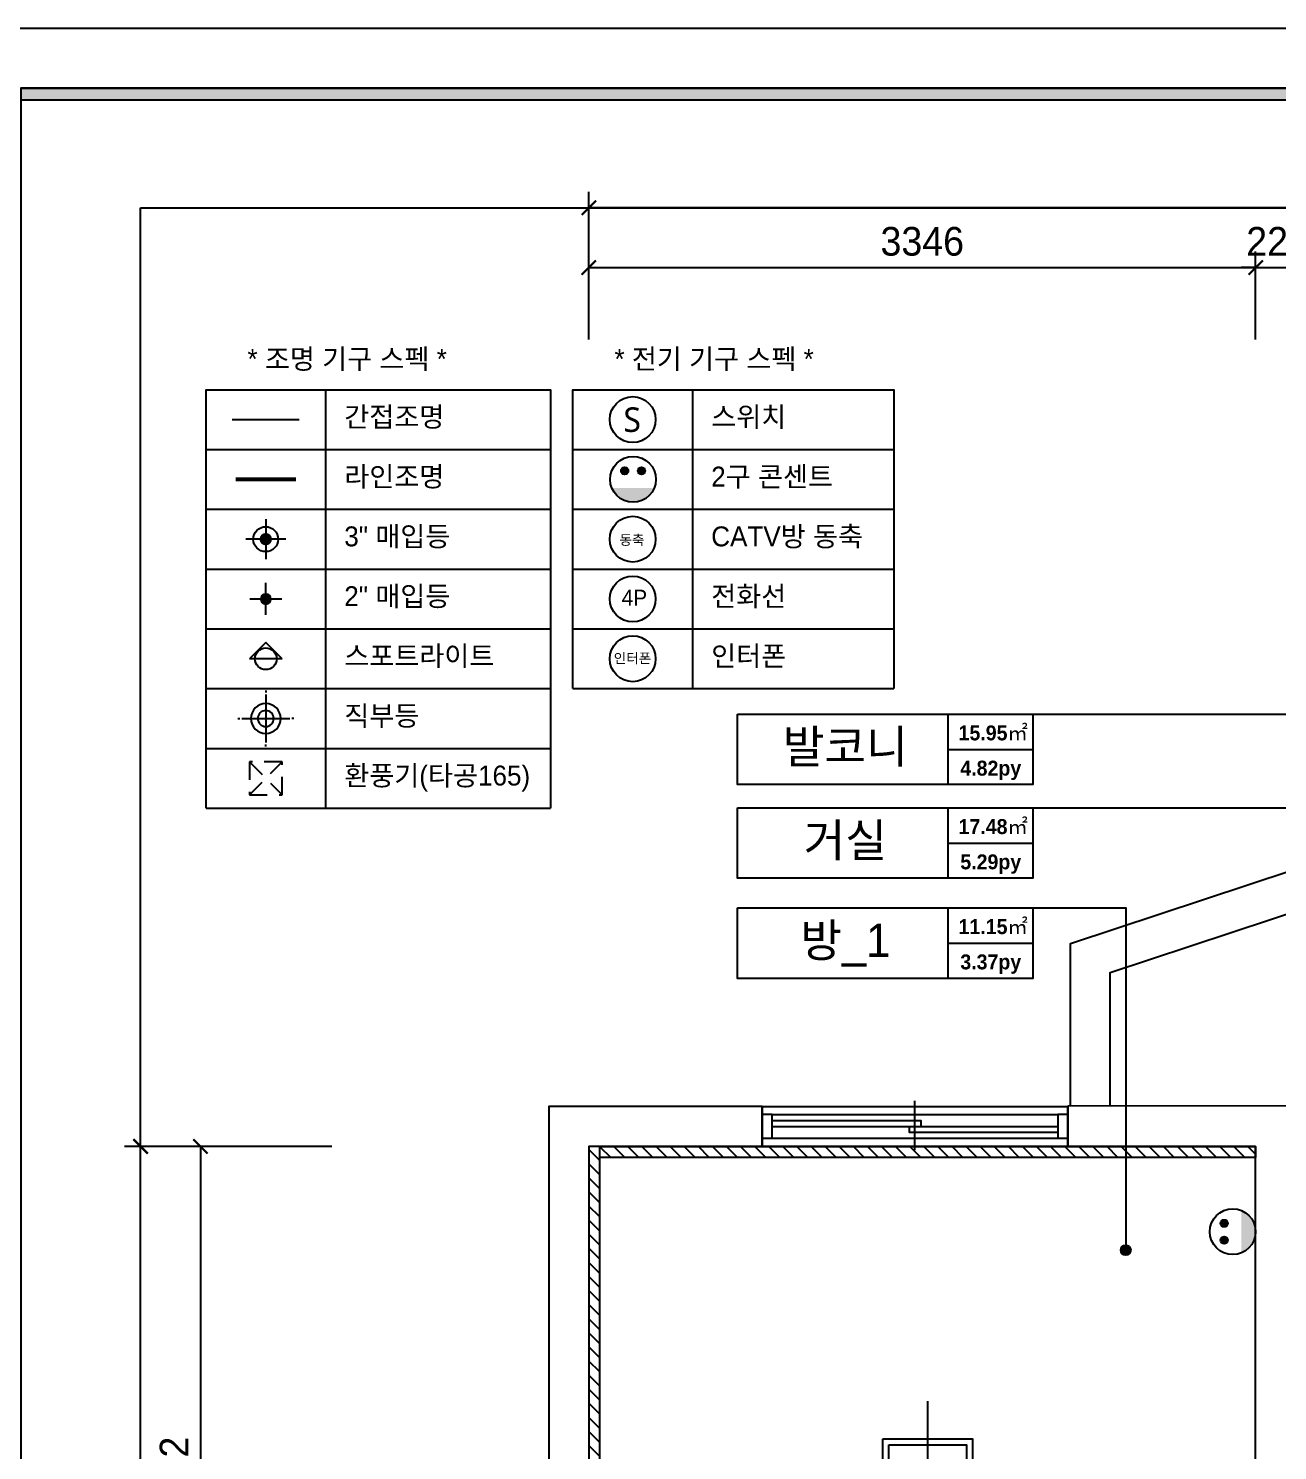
# Model space of a CAD drawing. Header units: millimetres. Extents: x 332171 to 384371, y 54317 to 89920.
# Drawn here: x 358908 to 365176, y 65602 to 72737 of the extents above; entities that cross this region are included whole.
import ezdxf
from ezdxf.enums import TextEntityAlignment as Align

# ---------------------------------------------------------------- set-up
doc = ezdxf.new("R2010")
doc.units = ezdxf.units.MM
doc.header["$LTSCALE"] = 60
doc.linetypes.add('HID', pattern=[2.5, 1.5, -1])
for name, color, linetype in [('0-ELC TEXT', 7, 'Continuous'), ('03-TEXT', 3, 'Continuous'), ('04-WIN', 4, 'Continuous'), ('06-LIGHT', 4, 'Continuous'), ('07-DIM WAL', 5, 'Continuous'), ('2CONTINUOUS', 2, 'Continuous'), ('3.기호.계단선', 30, 'Continuous'), ('CEIL-DOOR', 6, 'Continuous'), ('CEIL-LIGHT', 7, 'Continuous'), ('FORM(YOURNAME)-1', 1, 'Continuous'), ('FORM(YOURNAME)-11', 1, 'Continuous'), ('HAT', 8, 'Continuous'), ('RC-LIGHT', 7, 'Continuous'), ('U-LANP', 6, 'Continuous'), ('설비', 140, 'Continuous')]:
    doc.layers.add(name, color=color, linetype=linetype)
doc.styles.add('YOURNAME', font='HY울릉도M.TTF')
doc.styles.add('넥슨고딕', font='NEXONLv1GothicBold.ttf')
doc.styles.add('코레일둥고', font='Korail_Round_Gothic_Medium.ttf')
doc.dimstyles.new('YOURNAME-80', dxfattribs={"dimscale": 80, "dimtxt": 1.8, "dimasz": 0.9, "dimexe": 1, "dimexo": 3, "dimgap": 0.7, "dimtad": 1, "dimdec": 0, "dimzin": 0, "dimdsep": 46, "dimtxsty": 'YOURNAME', "dimblk": 'ARCHTICK', "dimcen": 0, "dimclrd": 1, "dimclre": 1, "dimclrt": 7, "dimadec": 0, "dimazin": 0, "dimtfac": 1, "dimtdec": 0, "dimtix": 1, "dimtmove": 2, "dimatfit": 3, "dimldrblk": 'ARCHTICK', "dimfxl": 1, "dimtolj": 1, "dimtzin": 0, "dimarcsym": 0})

# ---------------------------------------------------------------- blocks, each defined once
blk = doc.blocks.new('FORM-ELEVATION')
at = {"layer": 'FORM(YOURNAME)-11'}
h = blk.add_hatch(color=256, dxfattribs=at)
h.dxf.hatch_style = 1
h.paths.add_polyline_path([(-10309, 35708), (71691, 35708), (71691, 35508), (-10309, 35508)])
h.paths.add_polyline_path([(-10309, -21492), (71691, -21492), (71691, -21692), (-10309, -21692)])
at = {"layer": 'Defpoints', "color": 158}
for points in [[(-10309, -21692), (71691, -21692), (71691, 35708), (-10309, 35708)], [(-8309, 33708), (61071, 33708), (61071, -19692), (-8309, -19692)]]:
    blk.add_lwpolyline(points, close=True, dxfattribs=at)
at = {"layer": 'FORM(YOURNAME)-11', "color": 250}
blk.add_lwpolyline([(-11309, -22692), (72691, -22692), (72691, 36708), (-11309, 36708)], close=True, dxfattribs=at)
at = {"layer": 'FORM(YOURNAME)-11'}
blk.add_lwpolyline([(-10309, 35708), (71691, 35708), (71691, 35508), (-10309, 35508)], close=True, dxfattribs=at)
at = {"layer": 'FORM(YOURNAME)-11', "color": 3, "style": 'YOURNAME'}
for tag, height, p in [('1', 450, (71041, -1219)), ('2', 450, (71041, -1863)), ('3', 450, (71041, -3150)), ('4', 450, (71041, -5081)), ('5', 515, (71041, -7398)), ('6', 515, (71041, -9650)), ('7', 515, (71041, -11903)), ('8', 515, (71041, -14155)), ('9', 515, (71041, -16408)), ('10', 515, (66791, -18596)), ('11', 515, (71041, -18660)), ('12', 515, (66791, -20848)), ('13', 515, (71041, -20848))]:
    blk.add_attdef(tag, text='', height=height, dxfattribs=at).set_placement(p, align=Align.MIDDLE_RIGHT)
blk = doc.blocks.new('_ArchTick')
at = {"color": 0, "linetype": 'ByBlock', "const_width": 0.15}
blk.add_lwpolyline([(-0.5, -0.5), (0.5, 0.5)], dxfattribs=at)
blk = doc.blocks.new('*D61')
at = {"layer": '07-DIM WAL', "color": 1, "lineweight": -2}
for p, q in [((361720.4, 71177.2), (361720.4, 71917.2)), ((377938.4, 71177.2), (377938.4, 71917.2)), ((377938.4, 71837.2), (361720.4, 71837.2))]:
    blk.add_line(p, q, dxfattribs=at)
at = {"layer": 'Defpoints', "color": 0}
for p in [(361720.4, 71837.2), (361720.4, 70937.2), (377938.4, 70937.2)]:
    blk.add_point(p, dxfattribs=at)
at = {"layer": '07-DIM WAL', "color": 1, "lineweight": -2, "xscale": 72, "yscale": 72, "zscale": 72, "rotation": 180}
blk.add_blockref('_ArchTick', (361720.4, 71837.2), dxfattribs=at)
at = {"layer": '07-DIM WAL', "color": 1, "lineweight": -2, "xscale": 72, "yscale": 72, "zscale": 72}
blk.add_blockref('_ArchTick', (377938.4, 71837.2), dxfattribs=at)
at = {"layer": '07-DIM WAL', "color": 7, "insert": (369829.4, 71968.3), "char_height": 144, "attachment_point": 5, "style": 'YOURNAME'}
blk.add_mtext('\\A1;16218', dxfattribs=at)
blk = doc.blocks.new('*D84')
at = {"layer": '07-DIM WAL', "color": 1, "lineweight": -2}
for p, q in [((361720.4, 71177.2), (361720.4, 71617.2)), ((365066.4, 71177.2), (365066.4, 71617.2)), ((361720.4, 71537.2), (365066.4, 71537.2))]:
    blk.add_line(p, q, dxfattribs=at)
at = {"layer": 'Defpoints', "color": 0}
for p in [(365066.4, 71537.2), (361720.4, 70937.2), (365066.4, 70937.2)]:
    blk.add_point(p, dxfattribs=at)
at = {"layer": '07-DIM WAL', "color": 1, "lineweight": -2, "xscale": 72, "yscale": 72, "zscale": 72, "rotation": 180}
blk.add_blockref('_ArchTick', (361720.4, 71537.2), dxfattribs=at)
at = {"layer": '07-DIM WAL', "color": 1, "lineweight": -2, "xscale": 72, "yscale": 72, "zscale": 72}
blk.add_blockref('_ArchTick', (365066.4, 71537.2), dxfattribs=at)
at = {"layer": '07-DIM WAL', "color": 7, "insert": (363393.4, 71668.2), "char_height": 144, "attachment_point": 5, "style": 'YOURNAME'}
blk.add_mtext('\\A1;3346', dxfattribs=at)
blk = doc.blocks.new('*D85')
at = {"layer": '07-DIM WAL', "color": 1, "lineweight": -2}
for p, q in [((365066.4, 71177.2), (365066.4, 71617.2)), ((365286.4, 71110.7), (365286.4, 71617.2)), ((365066.4, 71537.2), (364994.4, 71537.2)), ((365066.4, 71537.2), (365286.4, 71537.2)), ((365286.4, 71537.2), (365358.4, 71537.2))]:
    blk.add_line(p, q, dxfattribs=at)
at = {"layer": 'Defpoints', "color": 0}
for p in [(365286.4, 71537.2), (365066.4, 70937.2), (365286.4, 70870.7)]:
    blk.add_point(p, dxfattribs=at)
at = {"layer": '07-DIM WAL', "color": 1, "lineweight": -2, "xscale": 72, "yscale": 72, "zscale": 72}
blk.add_blockref('_ArchTick', (365066.4, 71537.2), dxfattribs=at)
at = {"layer": '07-DIM WAL', "color": 1, "lineweight": -2, "xscale": 72, "yscale": 72, "zscale": 72, "rotation": 180}
blk.add_blockref('_ArchTick', (365286.4, 71537.2), dxfattribs=at)
at = {"layer": '07-DIM WAL', "color": 7, "insert": (365176.4, 71668.1), "char_height": 144, "attachment_point": 5, "style": 'YOURNAME'}
blk.add_mtext('\\A1;220', dxfattribs=at)
blk = doc.blocks.new('*D63')
at = {"layer": '07-DIM WAL', "color": 1, "lineweight": -2}
for p, q in [((360430.9, 67127.7), (359390.9, 67127.7)), ((359470.9, 57230.7), (359470.9, 67127.7)), ((360430.9, 57230.7), (359390.9, 57230.7))]:
    blk.add_line(p, q, dxfattribs=at)
at = {"layer": 'Defpoints', "color": 0}
for p in [(359470.9, 67127.7), (360670.9, 67127.7), (360670.9, 57230.7)]:
    blk.add_point(p, dxfattribs=at)
at = {"layer": '07-DIM WAL', "color": 1, "lineweight": -2, "xscale": 72, "yscale": 72, "zscale": 72}
for p, rotation in [((359470.9, 67127.7), 90), ((359470.9, 57230.7), 270)]:
    blk.add_blockref('_ArchTick', p, dxfattribs=dict(at, rotation=rotation))
at = {"layer": '07-DIM WAL', "color": 7, "insert": (359340, 62179.2), "char_height": 144, "attachment_point": 5, "rotation": 90, "style": 'YOURNAME'}
blk.add_mtext('\\A1;9897', dxfattribs=at)
blk = doc.blocks.new('*D64')
at = {"layer": '07-DIM WAL', "color": 1, "lineweight": -2}
for p, q in [((360430.9, 67127.7), (359690.9, 67127.7)), ((359770.9, 67127.7), (359770.9, 63795.7)), ((360430.9, 63795.7), (359690.9, 63795.7))]:
    blk.add_line(p, q, dxfattribs=at)
at = {"layer": 'Defpoints', "color": 0}
for p in [(360670.9, 67127.7), (359770.9, 63795.7), (360670.9, 63795.7)]:
    blk.add_point(p, dxfattribs=at)
at = {"layer": '07-DIM WAL', "color": 1, "lineweight": -2, "xscale": 72, "yscale": 72, "zscale": 72}
for p, rotation in [((359770.9, 67127.7), 90), ((359770.9, 63795.7), 270)]:
    blk.add_blockref('_ArchTick', p, dxfattribs=dict(at, rotation=rotation))
at = {"layer": '07-DIM WAL', "color": 7, "insert": (359640, 65461.7), "char_height": 144, "attachment_point": 5, "rotation": 90, "style": 'YOURNAME'}
blk.add_mtext('\\A1;3332', dxfattribs=at)
blk = doc.blocks.new('floorplan')
at = {"layer": '04-WIN'}
for points in [[(370879.1, 99742.3), (370879.1, 100556.8), (372665.3, 101147.1), (374752.9, 101156.4), (374752.9, 101864.3), (378972.7, 103035.4), (383407.9, 103035.4)], [(371079.1, 99742.3), (371079.1, 100412.3), (372697.9, 100947.3)]]:
    blk.add_lwpolyline(points, dxfattribs=at)
blk.add_lwpolyline([(370865.9, 99539.4), (369332.9, 99539.4), (369332.9, 99740.2), (370865.9, 99740.2)], close=True, dxfattribs=at)
at = {"layer": '2CONTINUOUS'}
for points in [[(369332.9, 99740.2), (368262.9, 99739.2), (368262.9, 96007.4), (370608.9, 96007.4), (370608.9, 94552.4), (370998.9, 94552.4), (370998.9, 94047.4), (370873.9, 94047.4), (370873.9, 93847.4)], [(369332.9, 99740.2), (369332.9, 99539.4), (368462.9, 99539.4), (368462.9, 96207.4), (370808.9, 96207.4), (370808.9, 94752.4), (372658.9, 94752.4), (372658.9, 94592.4), (372478.9, 94592.4), (372478.9, 94642.4), (371198.9, 94642.4), (371198.9, 93847.4), (370873.9, 93847.4)], [(372764.7, 99743.3), (370865.9, 99741.6)], [(372764.9, 99547.4), (372028.9, 99547.4), (372028.9, 96007.4), (371808.9, 96007.4), (371808.9, 99539.4), (370865.9, 99539.4), (370865.9, 99741.6)]]:
    blk.add_lwpolyline(points, dxfattribs=at)
blk = doc.blocks.new('CJSWJD')
at = {"layer": '3.기호.계단선'}
h = blk.add_hatch(dxfattribs=at)
h.set_pattern_fill('_USER', color=256, scale=50, angle=135, pattern_type=0)
h.set_pattern_definition([(135, (25350.264, -1266.353), (-35.355339, -35.355339), [])])
h.paths.add_polyline_path([(363205.4, 67127.7), (361776.3, 67127.7), (361775.4, 67072.7), (363205.4, 67072.7)])
h.paths.add_polyline_path([(361775.4, 67127.7), (361720.4, 67127.7), (361720.4, 66406), (361775.4, 66406)])
h.paths.add_polyline_path([(365066.4, 67127.7), (363205.4, 67127.7), (363205.4, 67072.7), (365066.4, 67072.7)])
h.paths.add_polyline_path([(361775.4, 66406), (361720.4, 66406), (361720.4, 63797.7), (361775.4, 63797.7)])
at = {"layer": '04-WIN', "linetype": 'Continuous'}
for p, q in [((363356.9, 67109.7), (363356.9, 67356.4)), ((362639.7, 67287.3), (364074, 67287.3)), ((362639.7, 67228.1), (364074, 67228.1)), ((362639.7, 67168.9), (364074, 67168.9))]:
    blk.add_line(p, q, dxfattribs=at)
for points in [[(362590.4, 67287.3), (362590.4, 67168.9), (362639.7, 67168.9), (362639.7, 67287.3)], [(364074, 67287.3), (364074, 67168.9), (364123.4, 67168.9), (364123.4, 67287.3)]]:
    blk.add_lwpolyline(points, close=True, dxfattribs=at)
for points in [[(362639.7, 67257.7), (363386.5, 67257.7), (363386.5, 67228.1)], [(363327.3, 67228.1), (363327.3, 67198.5), (364074, 67198.5)]]:
    blk.add_lwpolyline(points, dxfattribs=at)
at = {"layer": '3.기호.계단선'}
for points in [[(361720.4, 63797.7), (361775.4, 63797.7), (361775.4, 67127.7), (361720.4, 67127.7)], [(365066.4, 67127.7), (365066.4, 67072.7), (361775.4, 67072.7), (361776.3, 67127.7)]]:
    blk.add_lwpolyline(points, close=True, dxfattribs=at)
blk.add_blockref('floorplan', (-6742.6, -32411.6))
blk = doc.blocks.new('CJCC')
at = {"layer": 'CEIL-LIGHT', "color": 4}
blk.add_lwpolyline([(366956.4, 65001.2), (367406.4, 65001.2), (367406.4, 64551.2), (366956.4, 64551.2), (366956.4, 65001.2)], dxfattribs=at)
at = {"layer": 'CEIL-LIGHT', "color": 8}
blk.add_lwpolyline([(366986.4, 64971.2), (367376.4, 64971.2), (367376.4, 64581.2), (366986.4, 64581.2)], close=True, dxfattribs=at)
at = {"layer": 'RC-LIGHT', "color": 1}
for p, q in [((367181.4, 64361.5), (367181.4, 65191)), ((367596.1, 64776.2), (366766.7, 64776.2))]:
    blk.add_line(p, q, dxfattribs=at)
blk = doc.blocks.new('hallogen')
h = blk.add_hatch(color=256)
h.dxf.hatch_style = 1
edge = h.paths.add_edge_path()
edge.add_arc((48591.7, 60854.3), 31.2, 0, 360, ccw=False)
at = {"color": 1, "linetype": 'Continuous'}
for p, q in [((48591.7, 60954.3), (48591.7, 60754.3)), ((48691.7, 60854.3), (48491.7, 60854.3))]:
    blk.add_line(p, q, dxfattribs=at)
at = {"color": 4, "linetype": 'Continuous'}
blk.add_circle((48591.7, 60854.3), 62.5, dxfattribs=at)
blk = doc.blocks.new('1')
at = {"linetype": 'Continuous'}
h = blk.add_hatch(color=4, dxfattribs=at)
h.dxf.hatch_style = 1
edge = h.paths.add_edge_path()
edge.add_arc((11539653, -14273504), 37.5, 0, 360)
at = {"color": 1, "linetype": 'Continuous'}
for p, q in [((11539653, -14273637), (11539653, -14273370)), ((11539520, -14273504), (11539787, -14273504))]:
    blk.add_line(p, q, dxfattribs=at)
at = {"color": 4, "linetype": 'Continuous'}
for radius in [41.5, 37.5]:
    blk.add_circle((11539653, -14273504), radius, dxfattribs=at)
blk = doc.blocks.new('매입등')
at = {"layer": 'HAT', "color": 1}
for p, q in [((0, 140), (0, 130)), ((0, 120), (0, -120)), ((-140, 0), (-130, 0)), ((120, 0), (-120, 0)), ((140, 0), (130, 0)), ((-140, 0), (-130, 0)), ((0, -140), (0, -130))]:
    blk.add_line(p, q, dxfattribs=at)
blk.add_circle((0, 0), 40, dxfattribs=at)
at = {"layer": 'U-LANP'}
blk.add_circle((0, 0), 75, dxfattribs=at)
blk = doc.blocks.new('A$C59950440')
at = {"layer": 'CEIL-DOOR'}
blk.add_blockref('매입등', (140, 140), dxfattribs=at)
blk = doc.blocks.new('egoo')
at = {"layer": '설비'}
h = blk.add_hatch(color=140, dxfattribs=at)
edge = h.paths.add_edge_path()
edge.add_arc((1015645.3, 443433.7), 22.3, 0, 360)
h = blk.add_hatch(color=140, dxfattribs=at)
edge = h.paths.add_edge_path()
edge.add_arc((1015747.7, 443433.7), 22.3, 0, 360)
h = blk.add_hatch(color=140, dxfattribs=at)
edge = h.paths.add_edge_path()
edge.add_line((1015826.3, 443329.1), (1015566.6, 443329.1))
edge.add_ellipse((1015696.5, 443381.5), major_axis=(99, 99), ratio=1, start_angle=156.95778, end_angle=293.04222)
at = {"layer": '설비', "color": 140}
for centre, radius in [((1015696.5, 443381.5), 140), ((1015645.3, 443433.7), 22.3), ((1015747.7, 443433.7), 22.3)]:
    blk.add_circle(centre, radius, dxfattribs=at)
blk = doc.blocks.new('SW')
at = {"layer": '설비', "color": 140}
blk.add_circle((11533254, -14277699), 184, dxfattribs=at)
at = {"layer": '설비', "color": 140, "insert": (11533320, -14277601), "char_height": 197.14, "width": 314.33, "attachment_point": 3, "style": '코레일둥고'}
blk.add_mtext('{\\fMalgun Gothic|b0|i0|c129|p50;S}', dxfattribs=at)

msp = doc.modelspace()

# ---------------------------------------------------------------- hatches: boundary and pattern name
at = {"layer": '0-ELC TEXT'}
h = msp.add_hatch(color=256, dxfattribs=at)
h.dxf.hatch_style = 1
edge = h.paths.add_edge_path()
edge.add_arc((364414.4, 66607), 25, -270, 90, ccw=False)
h = msp.add_hatch(color=256, dxfattribs=at)
h.dxf.hatch_style = 1
edge = h.paths.add_edge_path()
edge.add_arc((364414.4, 66607), 25, -270, 90, ccw=False)

# ---------------------------------------------------------------- linework, layer by layer
at = {"color": 4}
for p, q in [((360099.2, 69656.4), (360017.3, 69574.5)), ((360181.1, 69574.5), (360099.2, 69656.4)), ((360181.1, 69574.5), (360017.3, 69574.5))]:
    msp.add_line(p, q, dxfattribs=at)
msp.add_circle((360099.2, 69574.5), 54.6, dxfattribs=at)
at = {"layer": '0-ELC TEXT'}
for p, q in [((360399.2, 70924.5), (360399.2, 68824.5)), ((362240.6, 70924.5), (362240.6, 69424.5)), ((359799.2, 70624.5), (361527.5, 70624.5)), ((361640.6, 70624.5), (363251.5, 70624.5)), ((359799.2, 70324.5), (361527.5, 70324.5)), ((361640.6, 70324.5), (363251.5, 70324.5)), ((359799.2, 70024.5), (361527.5, 70024.5)), ((361640.6, 70024.5), (363251.5, 70024.5)), ((359799.2, 69724.5), (361527.5, 69724.5)), ((361640.6, 69724.5), (363251.5, 69724.5)), ((359799.2, 69424.5), (361527.5, 69424.5)), ((361640.6, 69424.5), (363251.5, 69424.5)), ((363524, 68943), (363524, 69296.8)), ((359799.2, 69124.5), (361527.5, 69124.5)), ((363524, 69119.9), (363948.7, 69119.9)), ((359799.2, 68824.5), (361527.5, 68824.5)), ((363524, 68472.9), (363524, 68826.6)), ((363524, 68649.8), (363948.7, 68649.8)), ((363524, 67971), (363524, 68324.8)), ((363524, 68147.9), (363948.7, 68147.9))]:
    msp.add_line(p, q, dxfattribs=at)
for points in [[(359799.2, 68824.5), (359799.2, 70924.5), (361527.5, 70924.5), (361527.5, 68824.5)], [(361640.6, 69424.5), (361640.6, 70924.5), (363251.5, 70924.5), (363251.5, 69424.5)], [(363948.7, 69296.8), (366366.6, 69296.8), (366366.6, 67958.9)], [(363948.7, 68826.6), (365537.7, 68826.6), (365537.7, 66607)], [(363948.7, 68324.8), (364414.4, 68324.8), (364414.4, 66607)]]:
    msp.add_lwpolyline(points, dxfattribs=at)
for points in [[(362466.8, 69296.8), (363948.7, 69296.8), (363948.7, 68943), (362466.8, 68943)], [(362466.8, 68826.6), (363948.7, 68826.6), (363948.7, 68472.9), (362466.8, 68472.9)], [(362466.8, 68324.8), (363948.7, 68324.8), (363948.7, 67971), (362466.8, 67971)]]:
    msp.add_lwpolyline(points, close=True, dxfattribs=at)
msp.add_circle((364414.4, 66607), 25, dxfattribs=at)
msp.add_circle((364414.4, 66607), 25, dxfattribs=at)
at = {"layer": '06-LIGHT', "color": 10, "linetype": 'HID', "const_width": 10}
msp.add_lwpolyline([(360268.1, 70774.5), (359930.4, 70774.5)], dxfattribs=at)
at = {"layer": '3.기호.계단선', "linetype": 'HID'}
for p, q in [((360016.7, 68892), (360181.7, 69057)), ((360016.7, 69057), (360181.7, 68892))]:
    msp.add_line(p, q, dxfattribs=at)
msp.add_lwpolyline([(360016.7, 68892), (360181.7, 68892), (360181.7, 69057), (360016.7, 69057)], close=True, dxfattribs=at)
at = {"layer": '설비', "color": 140, "const_width": 20}
msp.add_lwpolyline([(360250.2, 70474.5), (359948.6, 70474.5)], dxfattribs=at)
at = {"layer": '설비', "color": 140}
for centre in [(361940.6, 70174.5), (361940.6, 69874.5), (361940.6, 69574.5)]:
    msp.add_circle(centre, 115, dxfattribs=at)

# ---------------------------------------------------------------- block references
msp.add_blockref('CJSWJD', (0, 0))
at = {"layer": 'FORM(YOURNAME)-1', "xscale": 0.3000000000000002, "yscale": 0.3000000000000002, "zscale": 0.3000000000000002}
msp.add_blockref('FORM-ELEVATION', (361963.4, 61724.8), dxfattribs=at)
at = {"layer": 'RC-LIGHT'}
for name, p in [('hallogen', (311507.5, 9320.2)), ('CJCC', (-3760.5, 659))]:
    msp.add_blockref(name, p, dxfattribs=at)
at = {"layer": 'RC-LIGHT', "xscale": -0.6024096385271789, "yscale": 0.6024096385271789, "zscale": 0.6024096385271789}
msp.add_blockref('1', (7311697.7, 8668370.7), dxfattribs=at)
at = {"layer": 'RC-LIGHT', "xscale": -1}
msp.add_blockref('A$C59950440', (360239.2, 69134.5), dxfattribs=at)
at = {"layer": '설비', "color": 140}
for name, p, xscale, yscale, zscale in [('SW', (-6846343.2, 8994336.6), 0.625, 0.625, 0.625), ('egoo', (-472380, -293731.7), 0.8214285869294655, 0.8214285869294655, 0.8214285869294655)]:
    msp.add_blockref(name, p, dxfattribs=dict(at, xscale=xscale, yscale=yscale, zscale=zscale))
at = {"layer": '설비', "color": 140, "xscale": 0.8214285869294655, "yscale": 0.8214285869294655, "zscale": 0.8214285869294655, "rotation": 90}
msp.add_blockref('egoo', (729157.6, -767622.4), dxfattribs=at)

# ---------------------------------------------------------------- texts
at = {"layer": '0-ELC TEXT', "style": '코레일둥고'}
for s, p in [('* 조명 기구 스펙 *', (360007.5, 71028.9)), ('* 전기 기구 스펙 *', (361848.9, 71028.9)), ('간접조명', (360493.1, 70738.5)), ('스위치', (362334.5, 70738.5)), ('라인조명', (360493.1, 70438.5)), ('2구 콘센트', (362334.5, 70438.5)), ('3" 매입등', (360493.1, 70138.5)), ('CATV방 동축', (362334.5, 70138.5)), ('2" 매입등', (360493.1, 69838.5)), ('전화선', (362334.5, 69838.5)), ('스포트라이트', (360493.1, 69538.5)), ('인터폰', (362334.5, 69538.5)), ('직부등', (360493.1, 69238.5)), ('환풍기(타공165)', (360493.1, 68938.5))]:
    msp.add_text(s, height=100, dxfattribs=at).set_placement(p)
at = {"layer": '03-TEXT'}
for s, height, style, p in [('발코니', 166.67, '코레일둥고', (363007.2, 69050.5)), ('15.95㎡', 75, '넥슨고딕', (363749.6, 69165)), ('4.82py', 75, '넥슨고딕', (363737.2, 68988.1)), ('거실', 166.67, '코레일둥고', (363007.2, 68580.3)), ('17.48㎡', 75, '넥슨고딕', (363749.6, 68694.9)), ('5.29py', 75, '넥슨고딕', (363737.2, 68518)), ('방_1', 166.67, '코레일둥고', (363007.2, 68078.5)), ('11.15㎡', 75, '넥슨고딕', (363749.6, 68193)), ('3.37py', 75, '넥슨고딕', (363737.2, 68016.1))]:
    msp.add_text(s, height=height, dxfattribs=dict(at, style=style)).set_placement(p, align=Align.CENTER)
at = {"layer": '설비', "color": 140, "style": '코레일둥고'}
for s, height, p in [('동축', 50, (361873.9, 70146.1)), ('4P', 80, (361884.7, 69840.9)), ('인터폰', 50, (361845.3, 69552))]:
    msp.add_text(s, height=height, dxfattribs=at).set_placement(p)

# ---------------------------------------------------------------- dimensions: what is measured, and where the dimension line sits
at = {"layer": '07-DIM WAL'}
for base, p1, p2, picture, middle in [((361720.4, 71837.2), (377938.4, 70937.2), (361720.4, 70937.2), '*D61', (369829.4, 71968.3)), ((365066.4, 71537.2), (361720.4, 70937.2), (365066.4, 70937.2), '*D84', (363393.4, 71668.2)), ((365286.4, 71537.2), (365066.4, 70937.2), (365286.4, 70870.7), '*D85', (365176.4, 71668.1))]:
    dim = msp.add_linear_dim(base=base, p1=p1, p2=p2, dimstyle='YOURNAME-80', dxfattribs=at)
    dim.commit()
    dim.dimension.update_dxf_attribs({"geometry": picture, "text_midpoint": middle})
for base, p1, p2, picture, middle in [((359470.9, 67127.7), (360670.9, 57230.7), (360670.9, 67127.7), '*D63', (359340, 62179.2)), ((359770.9, 63795.7), (360670.9, 67127.7), (360670.9, 63795.7), '*D64', (359640, 65461.7))]:
    dim = msp.add_linear_dim(base=base, p1=p1, p2=p2, angle=90, dimstyle='YOURNAME-80', dxfattribs=at)
    dim.commit()
    dim.dimension.update_dxf_attribs({"geometry": picture, "text_midpoint": middle})

doc.saveas('drawing.dxf')
